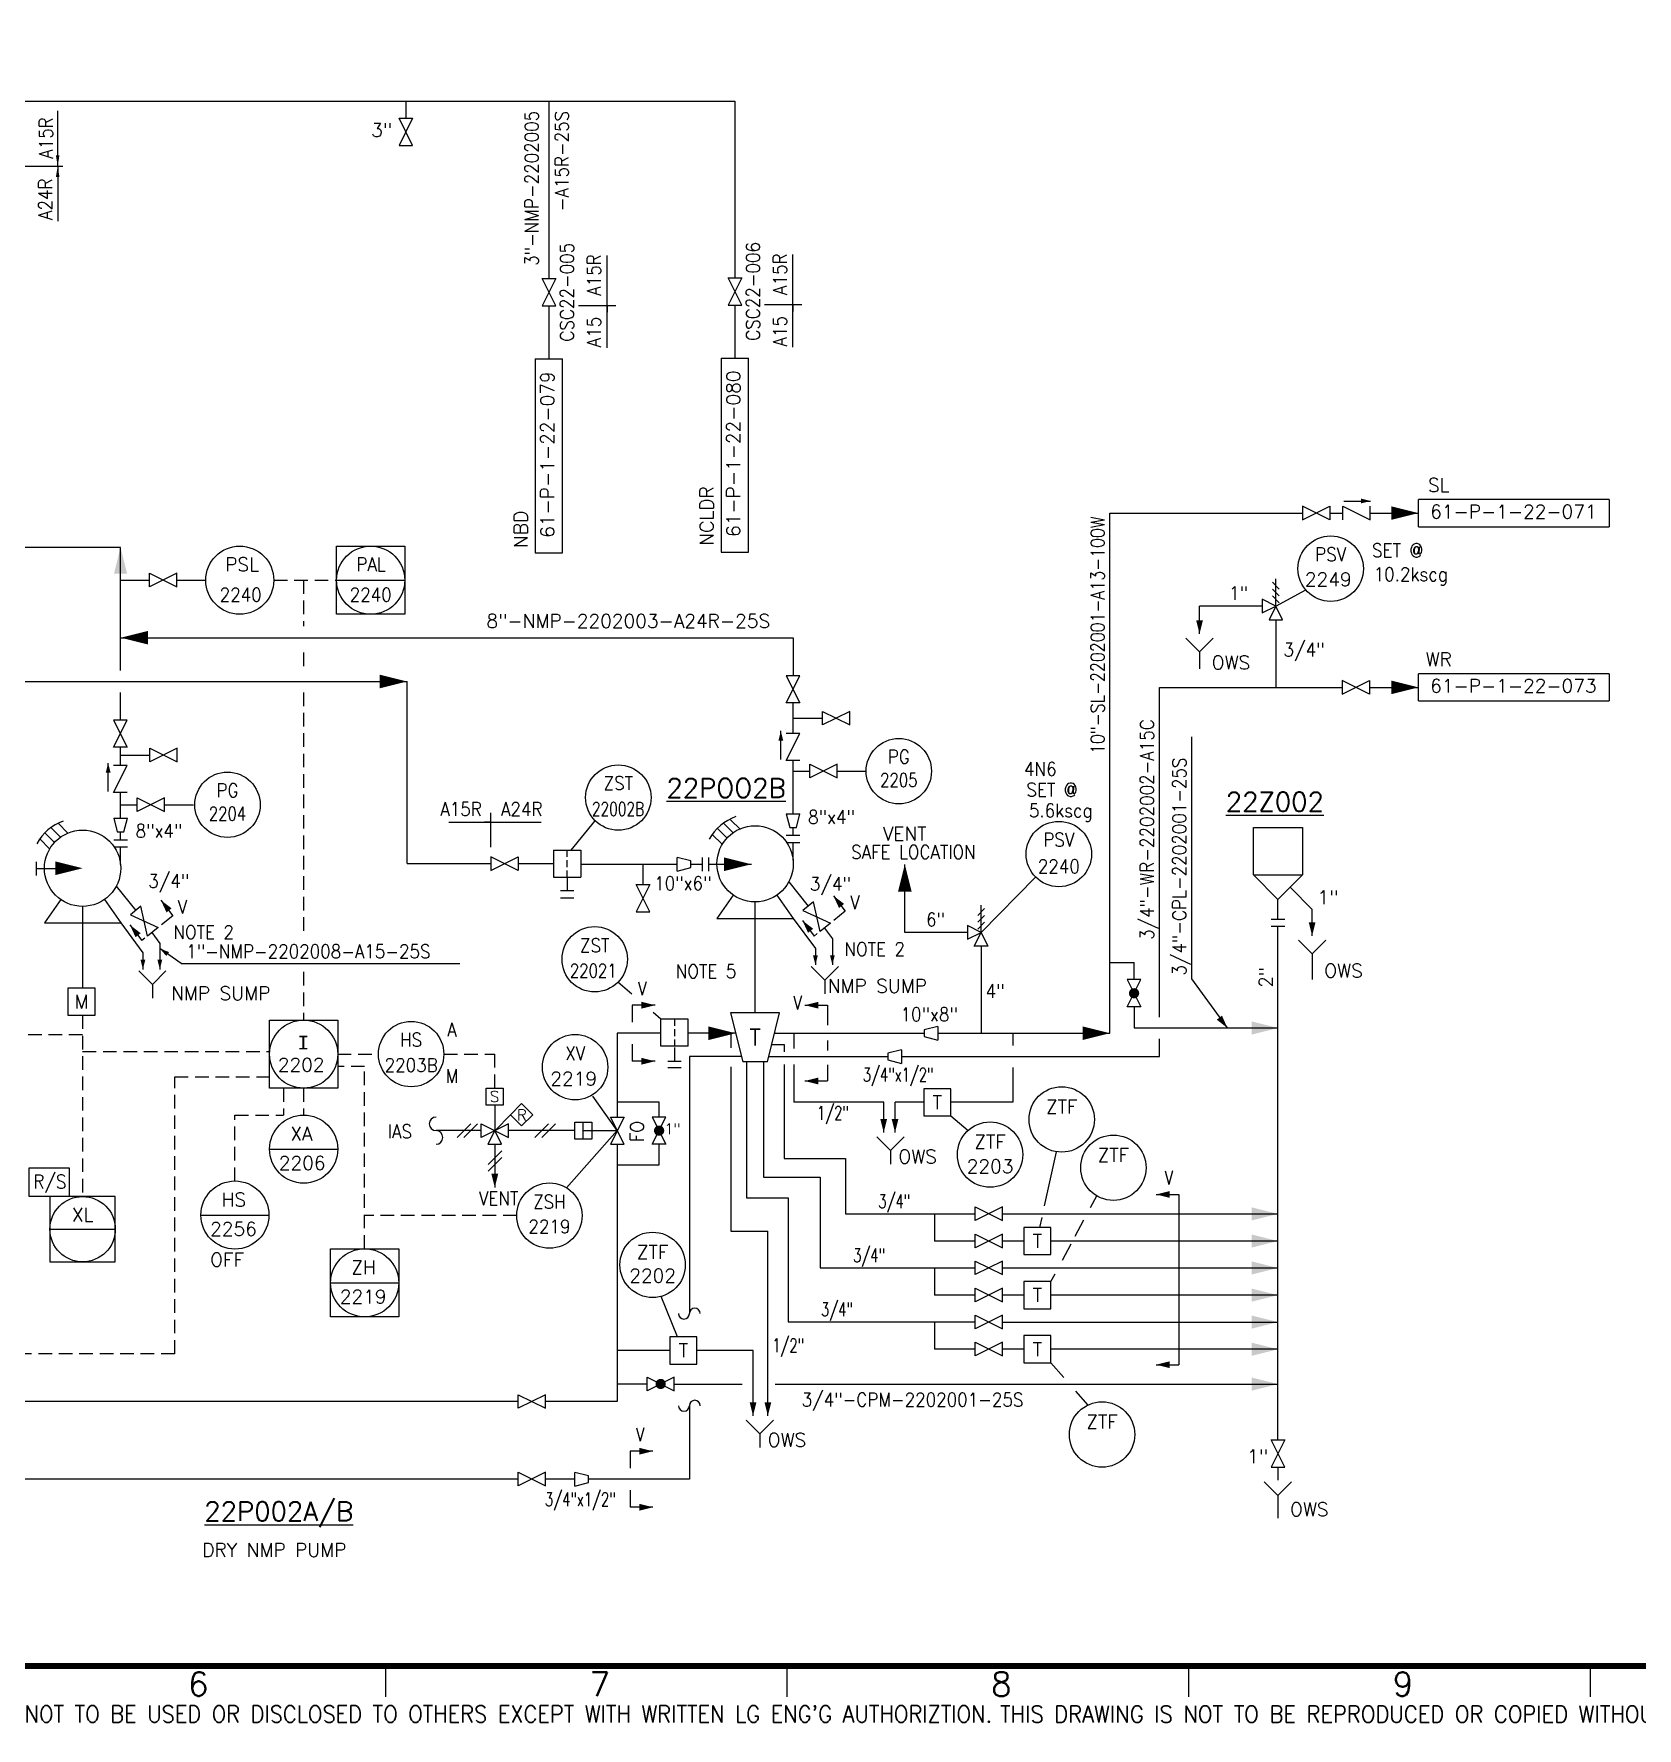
# Model space of a CAD drawing. Header units: millimetres. Extents: x 2699 to 3591, y 333 to 971.
# Drawn here: x 3077.7 to 3371.9, y 334.6 to 645.5 of the extents above; entities that cross this region are included whole.
import ezdxf
from ezdxf.enums import TextEntityAlignment as Align

# ---------------------------------------------------------------- set-up
doc = ezdxf.new("R2010")
doc.units = ezdxf.units.MM
for name, pattern in [('HIDDEN', [0.375, 0.25, -0.125]), ('NELECTRICAL', [0.25, 0.125, -0.125]), ('SOLID', [0])]:
    doc.linetypes.add(name, pattern=pattern)
for name, color, linetype in [('1', 1, 'Continuous'), ('2', 7, 'Continuous'), ('3', 3, 'Continuous'), ('30', 7, 'NELECTRICAL'), ('4', 2, 'Continuous'), ('DIM', 7, 'Continuous'), ('INST', 4, 'Continuous'), ('SYM', 7, 'Continuous'), ('TEXT', 7, 'Continuous')]:
    doc.layers.add(name, color=color, linetype=linetype)
doc.styles.add('MONO', font='MONOTXT')
doc.styles.add('ROMANS', font='romans.shx')
doc.styles.add('ROMSIM', font='simplex.shx', dxfattribs={"height": 0.1})
doc.styles.add('S3', font='SIMPLEX')
doc.styles.add('SIMPLEX', font='simplex.shx', dxfattribs={"height": 0.1})
doc.styles.get("Standard").update_dxf_attribs({"font": 'romans.shx'})
doc.dimstyles.get("Standard").update_dxf_attribs({"dimtxt": 0.18, "dimasz": 0.18, "dimexe": 0.18, "dimexo": 0.0625, "dimgap": 0.09, "dimtad": 0, "dimtih": 1, "dimtoh": 1, "dimdec": 4, "dimzin": 0, "dimdsep": 46, "dimtxsty": 'Standard', "dimcen": 0.09, "dimadec": 0, "dimazin": 0, "dimtfac": 1, "dimtdec": 4, "dimtofl": 0, "dimtmove": 0, "dimatfit": 3, "dimfxl": 1, "dimtolj": 1, "dimtzin": 0, "dimarcsym": 0})

# ---------------------------------------------------------------- blocks, each defined once
blk = doc.blocks.new('PA07')
at = {"layer": 'SYM'}
for centre, start, end in [((0, 0.05), 90, 270), ((0, -0.05), 270, 90)]:
    blk.add_arc(centre, 0.05, start, end, dxfattribs=at)
blk = doc.blocks.new('RB2')
blk.add_blockref('PA07', (0, 0))
blk = doc.blocks.new('RB17')
for p, q in [((-0.1, 0), (0, -0.1)), ((0, -0.1), (0.1, 0)), ((0, -0.1), (0, -0.2))]:
    blk.add_line(p, q)
blk = doc.blocks.new('W1')
at = {"color": 7, "linetype": 'HIDDEN'}
blk.add_solid([(-1.2, -4.8), (0, 0), (1.2, -4.8)], dxfattribs=at)
blk = doc.blocks.new('RB13')
at = {"layer": 'INST'}
for p, q in [((-0.075, -0.049), (0.025, 0.051)), ((-0.025, -0.049), (0.075, 0.051))]:
    blk.add_line(p, q, dxfattribs=at)
blk = doc.blocks.new('FL2')
at = {"layer": '2', "width": 0.95}
for tag, p in [('SIZE-RATING', (0, 0.0625)), ('MAT-CA-SERV-RESP', (0, -0.1625))]:
    blk.add_attdef(tag, p, '', height=0.1, dxfattribs=at)
blk = doc.blocks.new('EM00')
at = {"layer": 'SYM'}
for p, q in [((0, 0), (0.1, 0)), ((0.1, 0.05), (0.1, -0.05)), ((0.15, -0.05), (0.15, 0.05))]:
    blk.add_line(p, q, dxfattribs=at)

msp = doc.modelspace()

# ---------------------------------------------------------------- linework, layer by layer
at = {"color": 7}
for p, q in [((3147.234, 625.092), (3144.734, 630.092)), ((3147.234, 630.092), (3144.734, 625.092)), ((3144.734, 630.092), (3147.234, 630.092)), ((3144.734, 625.092), (3147.234, 625.092)), ((3182.904, 587.916), (3182.904, 604.905)), ((3217.029, 588.067), (3217.029, 605.056)), ((3173.484, 595.643), (3170.984, 600.643)), ((3173.484, 600.643), (3170.984, 595.643)), ((3170.984, 600.643), (3173.484, 600.643)), ((3207.609, 595.793), (3205.109, 600.793)), ((3207.609, 600.793), (3205.109, 595.793)), ((3205.109, 600.793), (3207.609, 600.793)), ((3170.984, 595.643), (3173.484, 595.643)), ((3205.109, 595.793), (3207.609, 595.793)), ((3169.734, 585.913), (3169.734, 550.285)), ((3169.734, 585.913), (3174.734, 585.913)), ((3174.734, 550.285), (3174.734, 585.913)), ((3203.859, 586.064), (3203.859, 550.435)), ((3203.859, 586.064), (3208.859, 586.064)), ((3208.859, 550.435), (3208.859, 586.064)), ((3366.799, 560.104), (3331.799, 560.104)), ((3366.799, 560.104), (3366.799, 555.104)), ((3310.553, 558.854), (3310.553, 556.354)), ((3310.553, 556.354), (3315.553, 558.854)), ((3315.553, 556.354), (3310.553, 558.854)), ((3315.553, 558.854), (3315.553, 556.354)), ((3317.945, 558.854), (3322.945, 556.354)), ((3317.945, 556.354), (3317.945, 558.854)), ((3322.945, 556.354), (3322.945, 558.854)), ((3331.799, 555.104), (3366.799, 555.104)), ((3093.624, 528.699), (3093.624, 551.288)), ((3203.859, 550.435), (3208.859, 550.435)), ((3169.734, 550.285), (3174.734, 550.285)), ((3103.95, 546.554), (3098.95, 544.054)), ((3098.95, 546.554), (3103.95, 544.054)), ((3098.95, 544.054), (3098.95, 546.554)), ((3103.95, 544.054), (3103.95, 546.554)), ((3303.136, 541.785), (3303.136, 539.285)), ((3305.636, 540.535), (3303.136, 541.785)), ((3291.637, 535.431), (3291.637, 540.535)), ((3303.136, 539.285), (3305.636, 540.535)), ((3305.636, 540.535), (3304.386, 538.035)), ((3304.386, 538.035), (3306.886, 538.035)), ((3306.886, 538.035), (3305.636, 540.535)), ((3289.137, 534.629), (3291.637, 532.129)), ((3291.637, 532.129), (3294.137, 534.629)), ((3291.637, 532.129), (3291.637, 529.037)), ((3322.823, 524.373), (3317.823, 526.873)), ((3317.823, 524.373), (3322.823, 526.873)), ((3317.823, 526.873), (3317.823, 524.373)), ((3322.823, 526.873), (3322.823, 524.373)), ((3366.799, 528.123), (3331.799, 528.123)), ((3366.799, 528.123), (3366.799, 523.123)), ((3093.624, 519.631), (3093.624, 524.699)), ((3331.799, 523.123), (3366.799, 523.123)), ((3222.446, 518.717), (3222.446, 521.217)), ((3227.446, 521.217), (3222.446, 518.717)), ((3222.446, 521.217), (3227.446, 518.717)), ((3227.446, 518.717), (3227.446, 521.217)), ((3215.766, 512.183), (3218.266, 517.183)), ((3218.266, 517.183), (3215.766, 517.183)), ((3099.004, 511.959), (3099.004, 514.459)), ((3099.004, 514.459), (3104.004, 511.959)), ((3104.004, 514.459), (3099.004, 511.959)), ((3104.004, 511.959), (3104.004, 514.459)), ((3094.823, 511.299), (3092.323, 511.299)), ((3092.323, 506.299), (3094.823, 511.299)), ((3218.266, 512.183), (3215.766, 512.183)), ((3220.14, 509.004), (3220.14, 511.504)), ((3225.14, 511.504), (3220.14, 509.004)), ((3220.14, 511.504), (3225.14, 509.004)), ((3225.14, 509.004), (3225.14, 511.504)), ((3094.823, 506.299), (3092.323, 506.299)), ((3096.698, 505.345), (3101.698, 502.845)), ((3101.698, 505.345), (3096.698, 502.845)), ((3096.698, 502.845), (3096.698, 505.345)), ((3101.698, 502.845), (3101.698, 505.345)), ((3153.849, 500.883), (3170.838, 500.883)), ((3180.596, 501.097), (3176.229, 495.773)), ((3173.085, 495.773), (3173.085, 490.773)), ((3173.085, 495.773), (3178.085, 495.773)), ((3175.585, 494.523), (3175.585, 495.773)), ((3178.085, 495.773), (3178.085, 490.773)), ((3175.585, 492.648), (3175.585, 493.898)), ((3175.585, 490.773), (3175.585, 492.023)), ((3173.085, 490.773), (3178.085, 490.773)), ((3188.23, 489.443), (3190.73, 489.443)), ((3190.73, 489.443), (3188.23, 484.443)), ((3190.73, 484.443), (3188.23, 489.443)), ((3312.29, 484.888), (3308.265, 488.964)), ((3086.665, 485.424), (3086.665, 470.441)), ((3214.086, 487.5), (3217.076, 483.223)), ((3188.23, 484.443), (3190.73, 484.443)), ((3312.29, 480.032), (3312.29, 484.888)), ((3249.046, 481.894), (3249.046, 479.394)), ((3251.546, 480.644), (3249.046, 481.894)), ((3249.046, 479.394), (3251.546, 480.644)), ((3250.296, 478.144), (3251.546, 480.644)), ((3251.546, 480.644), (3252.796, 478.144)), ((3309.79, 479.229), (3312.29, 476.729)), ((3312.29, 476.729), (3314.79, 479.229)), ((3252.796, 478.144), (3250.296, 478.144)), ((3312.29, 476.729), (3312.29, 471.987)), ((3083.945, 470.441), (3083.945, 465.441)), ((3088.945, 470.441), (3083.945, 470.441)), ((3088.945, 465.441), (3088.945, 470.441)), ((3278.371, 471.986), (3280.871, 466.986)), ((3278.371, 466.986), (3280.871, 471.986)), ((3280.871, 471.986), (3278.371, 471.986)), ((3191.717, 467.295), (3187.535, 467.295)), ((3219.183, 467.295), (3223.365, 467.295)), ((3280.871, 466.986), (3278.371, 466.986)), ((3083.945, 465.441), (3088.945, 465.441)), ((3197.787, 464.76), (3192.787, 464.76)), ((3192.787, 459.76), (3192.787, 464.76)), ((3195.287, 464.76), (3195.287, 463.51)), ((3197.787, 459.76), (3197.787, 464.76)), ((3195.287, 462.885), (3195.287, 461.635)), ((3195.287, 461.01), (3195.287, 459.76)), ((3197.787, 459.76), (3192.787, 459.76)), ((3191.717, 457.01), (3187.535, 457.01)), ((3219.183, 453.388), (3223.365, 453.388)), ((3162.301, 448.96), (3162.301, 444.272)), ((3184.778, 444.272), (3180.298, 450.626)), ((3233.681, 449.476), (3217.181, 449.476)), ((3233.681, 443.936), (3233.681, 449.476)), ((3235.752, 443.936), (3235.752, 449.476)), ((3241.013, 449.476), (3235.752, 449.476)), ((3257.381, 449.476), (3246.013, 449.476)), ((3159.801, 443.022), (3159.801, 445.522)), ((3159.801, 445.522), (3164.801, 443.022)), ((3164.801, 445.522), (3159.801, 443.022)), ((3162.454, 444.349), (3165.185, 447.205)), ((3164.801, 443.022), (3164.801, 445.522)), ((3186.028, 446.772), (3183.528, 441.772)), ((3186.028, 441.772), (3183.528, 446.772)), ((3183.528, 446.772), (3186.028, 446.772)), ((3191.211, 441.772), (3193.711, 446.772)), ((3191.211, 446.772), (3193.711, 441.772)), ((3193.711, 446.772), (3191.211, 446.772)), ((3159.801, 444.272), (3151.525, 444.272)), ((3162.301, 444.272), (3161.051, 441.772)), ((3161.051, 441.772), (3163.551, 441.772)), ((3163.551, 441.772), (3162.301, 444.272)), ((3162.301, 441.772), (3162.301, 433.853)), ((3176.965, 444.272), (3164.801, 444.272)), ((3178.528, 444.272), (3184.778, 444.272)), ((3183.528, 441.772), (3186.028, 441.772)), ((3193.711, 441.772), (3191.211, 441.772)), ((3232.429, 443.133), (3234.929, 440.633)), ((3234.929, 440.633), (3237.429, 443.133)), ((3120.976, 440.881), (3133.476, 440.881)), ((3234.929, 440.633), (3234.929, 438.133)), ((3283.667, 432.565), (3287.85, 432.565)), ((3250.479, 427.777), (3250.479, 430.277)), ((3250.479, 430.277), (3255.479, 427.777)), ((3255.479, 430.277), (3250.479, 427.777)), ((3255.479, 427.777), (3255.479, 430.277)), ((3080.665, 426.187), (3092.665, 426.187)), ((3108.364, 428.786), (3120.864, 428.786)), ((3212.423, 391.939), (3212.423, 425.817)), ((3250.479, 424.018), (3243.009, 424.018)), ((3250.479, 422.792), (3250.479, 425.292)), ((3255.479, 425.292), (3250.479, 422.792)), ((3250.479, 425.292), (3255.479, 422.792)), ((3255.479, 422.792), (3255.479, 425.292)), ((3259.373, 424.018), (3255.479, 424.018)), ((3306.015, 424.018), (3264.373, 424.018)), ((3250.479, 420.348), (3255.479, 417.848)), ((3255.479, 420.348), (3250.479, 417.848)), ((3250.479, 417.848), (3250.479, 420.348)), ((3255.479, 417.848), (3255.479, 420.348)), ((3132.172, 416.354), (3144.672, 416.354)), ((3250.479, 414.089), (3243.009, 414.089)), ((3250.479, 412.863), (3250.479, 415.363)), ((3255.479, 415.363), (3250.479, 412.863)), ((3250.479, 415.363), (3255.479, 412.863)), ((3255.479, 412.863), (3255.479, 415.363)), ((3259.373, 414.089), (3255.479, 414.089)), ((3306.015, 414.089), (3264.373, 414.089)), ((3250.479, 407.918), (3250.479, 410.418)), ((3255.479, 410.418), (3250.479, 407.918)), ((3250.479, 410.418), (3255.479, 407.918)), ((3255.479, 407.918), (3255.479, 410.418)), ((3250.479, 402.933), (3250.479, 405.433)), ((3250.479, 405.433), (3255.479, 402.933)), ((3255.479, 405.433), (3250.479, 402.933)), ((3255.479, 402.933), (3255.479, 405.433)), ((3194.412, 403.935), (3184.778, 403.935)), ((3209.703, 403.935), (3199.412, 403.935)), ((3209.703, 391.939), (3209.703, 403.935)), ((3250.479, 404.16), (3243.009, 404.16)), ((3259.373, 404.16), (3255.479, 404.16)), ((3306.015, 404.16), (3264.373, 404.16)), ((3283.667, 401.318), (3287.85, 401.318)), ((3190.25, 396.541), (3190.25, 399.041)), ((3195.25, 399.041), (3190.25, 396.541)), ((3190.25, 399.041), (3195.25, 396.541)), ((3195.25, 396.541), (3195.25, 399.041)), ((3171.612, 395.82), (3166.612, 393.32)), ((3166.612, 395.82), (3171.612, 393.32)), ((3166.612, 393.32), (3166.612, 395.82)), ((3171.612, 393.32), (3171.612, 395.82)), ((3208.451, 391.137), (3210.951, 388.637)), ((3210.951, 388.637), (3213.451, 391.137)), ((3210.951, 388.637), (3210.951, 386.137)), ((3307.265, 382.512), (3304.765, 387.512)), ((3307.265, 387.512), (3304.765, 382.512)), ((3304.765, 387.512), (3307.265, 387.512)), ((3191.329, 385.448), (3187.146, 385.448)), ((3304.765, 382.512), (3307.265, 382.512)), ((3166.612, 379.079), (3166.612, 381.579)), ((3166.612, 381.579), (3171.612, 379.079)), ((3171.612, 381.579), (3166.612, 379.079)), ((3171.612, 379.079), (3171.612, 381.579)), ((3303.515, 379.798), (3306.015, 377.298)), ((3306.015, 377.298), (3308.515, 379.798)), ((3306.015, 377.298), (3306.015, 373.147)), ((3191.329, 375.163), (3187.146, 375.163))]:
    msp.add_line(p, q, dxfattribs=at)
for p, q in [((3275.178, 462.152), (3275.178, 557.604)), ((3305.011, 544.91), (3306.261, 543.66)), ((3305.636, 540.535), (3305.636, 545.535)), ((3305.011, 543.66), (3306.261, 542.41)), ((3305.011, 542.41), (3306.261, 541.16)), ((3284.272, 465.112), (3284.272, 525.623)), ((3290.211, 472.133), (3290.211, 516.567)), ((3092.384, 501.622), (3093.009, 499.122)), ((3092.384, 501.622), (3094.884, 501.622)), ((3094.259, 499.122), (3094.884, 501.622)), ((3215.795, 502.435), (3216.42, 499.935)), ((3215.795, 502.435), (3218.295, 502.435)), ((3217.67, 499.935), (3218.295, 502.435)), ((3093.009, 499.122), (3094.259, 499.122)), ((3216.42, 499.935), (3217.67, 499.935)), ((3198.276, 493.791), (3195.776, 494.416)), ((3195.776, 491.916), (3195.776, 494.416)), ((3195.776, 491.916), (3198.276, 492.541)), ((3198.276, 492.541), (3198.276, 493.791)), ((3251.546, 480.644), (3261.55, 490.803)), ((3301.515, 491.215), (3310.515, 491.215)), ((3251.546, 480.644), (3251.546, 485.644)), ((3103.193, 483.716), (3101.12, 482.054)), ((3226.604, 484.529), (3224.531, 482.867)), ((3252.171, 485.019), (3250.921, 483.769)), ((3252.171, 483.769), (3250.921, 482.519)), ((3252.171, 482.519), (3250.921, 481.269)), ((3098.073, 479.611), (3097.512, 479.162)), ((3221.484, 480.425), (3220.923, 479.975)), ((3104.756, 474.969), (3155.909, 474.969)), ((3187.449, 469.336), (3184.908, 471.514)), ((3296.744, 463.112), (3290.211, 472.133)), ((3187.535, 467.295), (3187.535, 464.152)), ((3223.365, 467.295), (3223.365, 463.66)), ((3192.787, 464.76), (3191.385, 465.961)), ((3243.625, 463.402), (3241.125, 462.777)), ((3243.625, 463.402), (3243.625, 460.902)), ((3205.626, 462.152), (3205.626, 459.458)), ((3217.181, 462.152), (3217.181, 459.359)), ((3223.365, 460.818), (3223.365, 458.985)), ((3241.125, 462.777), (3241.125, 461.527)), ((3241.125, 461.527), (3243.625, 460.902)), ((3284.272, 457.875), (3284.272, 461.112)), ((3187.535, 460.152), (3187.535, 457.01)), ((3198.009, 457.875), (3198.009, 410.707)), ((3207.583, 457.875), (3198.009, 457.875)), ((3215.384, 460.086), (3215.384, 458.735)), ((3236.937, 459.125), (3234.437, 458.5)), ((3234.437, 458.5), (3234.437, 457.25)), ((3234.437, 457.25), (3236.937, 456.625)), ((3236.937, 459.125), (3236.937, 456.625)), ((3205.626, 456.015), (3205.626, 425.817)), ((3208.507, 456.902), (3208.507, 431.954)), ((3211.645, 456.902), (3211.645, 435.746)), ((3215.384, 456.414), (3215.384, 439.149)), ((3217.181, 456.414), (3217.181, 449.476)), ((3223.365, 456.324), (3223.365, 453.388)), ((3246.013, 451.976), (3241.013, 451.976)), ((3241.013, 451.976), (3241.013, 446.976)), ((3246.013, 446.976), (3246.013, 451.976)), ((3241.013, 446.976), (3246.013, 446.976)), ((3246.013, 446.976), (3249.155, 444.312)), ((3184.778, 444.272), (3175.475, 433.788)), ((3215.384, 439.149), (3226.639, 439.149)), ((3226.639, 439.149), (3226.639, 429.027)), ((3263.201, 430.454), (3265.356, 440.411)), ((3211.645, 435.746), (3222.012, 435.746)), ((3222.012, 435.746), (3222.012, 419.098)), ((3271.63, 430.162), (3272.776, 432.305)), ((3287.85, 432.565), (3287.85, 401.318)), ((3208.507, 431.954), (3216.122, 431.954)), ((3216.122, 431.954), (3216.122, 409.168)), ((3243.009, 429.027), (3243.009, 424.018)), ((3264.373, 426.518), (3259.373, 426.518)), ((3259.373, 426.518), (3259.373, 421.518)), ((3262.35, 426.518), (3262.736, 428.306)), ((3264.373, 421.518), (3264.373, 426.518)), ((3268.824, 424.914), (3270.419, 427.897)), ((3205.626, 425.817), (3212.423, 425.817)), ((3266.468, 420.507), (3268.063, 423.49)), ((3259.373, 421.518), (3264.373, 421.518)), ((3243.009, 419.098), (3243.009, 414.089)), ((3264.373, 416.589), (3265.114, 417.974)), ((3195.844, 406.435), (3192.827, 413.849)), ((3264.373, 416.589), (3259.373, 416.589)), ((3259.373, 416.589), (3259.373, 411.589)), ((3264.373, 411.589), (3264.373, 416.589)), ((3259.373, 411.589), (3264.373, 411.589)), ((3243.009, 409.168), (3243.009, 404.16)), ((3199.412, 406.435), (3194.412, 406.435)), ((3194.412, 406.435), (3194.412, 401.435)), ((3199.412, 401.435), (3199.412, 406.435)), ((3264.373, 406.66), (3259.373, 406.66)), ((3259.373, 406.66), (3259.373, 401.66)), ((3264.373, 401.66), (3264.373, 406.66)), ((3194.412, 401.435), (3199.412, 401.435)), ((3259.373, 401.66), (3264.373, 401.66)), ((3264.373, 401.66), (3266.705, 398.988)), ((3268.891, 396.484), (3271.134, 393.915)), ((3198.009, 393.799), (3198.009, 380.305)), ((3187.146, 385.448), (3187.146, 382.305)), ((3176.978, 379.055), (3176.978, 381.555)), ((3179.478, 380.93), (3176.978, 381.555)), ((3176.978, 379.055), (3179.478, 379.68)), ((3179.478, 379.68), (3179.478, 380.93)), ((3187.146, 378.305), (3187.146, 375.163))]:
    msp.add_line(p, q)
at = {"color": 7, "linetype": 'Continuous'}
for p, q in [((3215.764, 522.761), (3218.264, 527.761)), ((3215.764, 527.761), (3218.264, 522.761)), ((3218.264, 527.761), (3215.764, 527.761)), ((3218.264, 522.761), (3215.764, 522.761)), ((3092.322, 514.631), (3094.822, 519.631)), ((3092.322, 519.631), (3094.822, 514.631)), ((3094.822, 519.631), (3092.322, 519.631)), ((3094.822, 514.631), (3092.322, 514.631)), ((3161.601, 492.023), (3166.601, 494.523)), ((3166.601, 492.023), (3161.601, 494.523)), ((3161.601, 494.523), (3161.601, 492.023)), ((3166.601, 494.523), (3166.601, 492.023)), ((3097.378, 485.44), (3095.435, 483.867)), ((3098.581, 479.981), (3097.378, 485.44)), ((3220.788, 486.253), (3218.846, 484.68)), ((3221.992, 480.794), (3220.788, 486.253)), ((3095.435, 483.867), (3100.524, 481.554)), ((3218.846, 484.68), (3223.935, 482.367)), ((3223.935, 482.367), (3221.992, 480.794)), ((3100.524, 481.554), (3098.581, 479.981))]:
    msp.add_line(p, q, dxfattribs=at)
at = {"color": 0, "extrusion": (0, 0, -1)}
for p, q in [((3083.971, 498.885), (3082.173, 500.684)), ((3080.608, 496.012), (3078.804, 497.816)), ((3081.467, 497.215), (3079.748, 498.933)), ((3082.566, 498.169), (3080.853, 499.882))]:
    msp.add_line(p, q, dxfattribs=at)
at = {"color": 7, "extrusion": (0, 0, -1)}
for p, q in [((3205.977, 498.982), (3204.263, 500.695)), ((3207.382, 499.526), (3205.584, 501.325)), ((3204.018, 496.826), (3202.215, 498.629)), ((3204.878, 498.028), (3203.159, 499.747))]:
    msp.add_line(p, q, dxfattribs=at)
at = {"color": 2}
for p, q in [((3082.655, 486.687), (3079.665, 482.41)), ((3090.676, 486.687), (3093.665, 482.41)), ((3206.066, 487.5), (3203.076, 483.223)), ((3214.086, 487.5), (3217.076, 483.223)), ((3079.665, 482.41), (3093.665, 482.41)), ((3203.076, 483.223), (3217.076, 483.223))]:
    msp.add_line(p, q, dxfattribs=at)
at = {"color": 7, "linetype": 'HIDDEN', "ltscale": 10}
for p, q in [((3086.665, 465.441), (3086.665, 432.272)), ((3133.476, 458.32), (3140.953, 458.32)), ((3152.953, 458.32), (3162.301, 458.32)), ((3162.301, 452.085), (3162.301, 458.32))]:
    msp.add_line(p, q, dxfattribs=at)
at = {"linetype": 'HIDDEN', "ltscale": 10}
for p, q in [((3138.422, 456.04), (3133.476, 456.04)), ((3138.422, 422.604), (3138.422, 456.04)), ((3166.328, 428.679), (3138.422, 428.679))]:
    msp.add_line(p, q, dxfattribs=at)
at = {"color": 6, "const_width": 1.1}
msp.add_lwpolyline([(2700.022, 959.805), (3585.522, 959.805), (3585.522, 346.005), (2700.022, 346.005), (2700.022, 959.805)], dxfattribs=at)
at = {"color": 7}
for points in [[(3217.029, 595.819), (3217.029, 597.032)], [(3182.904, 595.668), (3182.904, 596.881)], [(3182.904, 595.668), (3182.904, 594.455)], [(3217.029, 595.819), (3217.029, 594.606)], [(3161.601, 500.883), (3160.388, 500.883)], [(3161.601, 500.883), (3162.814, 500.883)]]:
    msp.add_lwpolyline(points, dxfattribs=at)
at = {"color": 7, "const_width": 0.938}
for points in [[(3279.621, 469.017, 1), (3279.621, 469.954, 1)], [(3192.461, 443.804, 1), (3192.461, 444.741, 1)], [(3192.281, 397.791, 1), (3193.219, 397.791, 1)]]:
    msp.add_lwpolyline(points, format="xyb", close=True, dxfattribs=at)
at = {"color": 7}
msp.add_lwpolyline([(3080.665, 432.187), (3080.665, 420.187), (3092.665, 420.187), (3092.665, 432.187)], close=True, dxfattribs=at)
for centre in [(3315.695, 547.405), (3236.445, 510.24), (3113.253, 504.081), (3184.972, 505.4), (3265.809, 495.029), (3266.341, 446.33), (3253.194, 439.875), (3275.824, 437.472), (3086.665, 426.187), (3191.268, 419.643), (3273.745, 388.513)]:
    msp.add_circle(centre, 6, dxfattribs=at)
at = {"color": 7, "linetype": 'Continuous'}
for centre in [(3180.639, 475.73), (3146.953, 458.32), (3177.045, 455.924), (3172.328, 428.679)]:
    msp.add_circle(centre, 6, dxfattribs=at)
msp.add_arc((3086.26, 492.471), 9.174, 110.01038, 150.89081)
at = {"color": 7}
msp.add_arc((3209.671, 493.284), 9.174, 110.01038, 150.89081, dxfattribs=at)
at = {"layer": '1', "color": 7}
for p, q in [((3068.192, 621.273), (3083.055, 621.273)), ((3318.133, 559.824), (3323.033, 559.824)), ((3275.178, 557.604), (3310.553, 557.604)), ((3315.553, 557.604), (3317.945, 557.604)), ((3322.945, 557.604), (3331.799, 557.604)), ((3093.624, 551.288), (2752.995, 551.288)), ((3305.636, 540.535), (3311.123, 543.518)), ((3303.136, 540.535), (3291.637, 540.535)), ((3305.636, 538.035), (3305.636, 525.623)), ((3146.203, 493.273), (3146.203, 526.699)), ((3284.272, 525.623), (3317.823, 525.623)), ((3322.823, 525.623), (3331.799, 525.623)), ((3214.796, 512.371), (3214.796, 517.621)), ((3091.354, 506.486), (3091.354, 511.736)), ((3237.547, 480.644), (3237.547, 493.138)), ((3210.076, 465.902), (3210.076, 486.267)), ((3306.015, 483.046), (3306.015, 486.712)), ((3224.252, 479.451), (3224.252, 474.688)), ((3249.046, 480.644), (3237.547, 480.644)), ((3306.015, 387.512), (3306.015, 481.796)), ((3221.146, 477.725), (3221.146, 474.688)), ((3251.546, 478.144), (3251.546, 462.152)), ((3275.178, 475.161), (3279.621, 475.161)), ((3279.621, 471.986), (3279.621, 475.161)), ((3279.621, 466.986), (3279.621, 463.112)), ((3184.778, 462.152), (3184.778, 446.772)), ((3192.787, 462.152), (3184.778, 462.152)), ((3206.514, 462.152), (3197.787, 462.152)), ((3213.639, 462.152), (3241.125, 462.152)), ((3243.625, 462.152), (3275.178, 462.152)), ((3257.381, 462.152), (3257.381, 459.875)), ((3279.621, 463.112), (3306.015, 463.112)), ((3212.569, 457.875), (3234.437, 457.875)), ((3213.122, 460.086), (3215.384, 460.086)), ((3236.937, 457.875), (3284.272, 457.875)), ((3257.381, 455.875), (3257.381, 449.476)), ((3192.485, 449.487), (3184.778, 449.487)), ((3192.485, 446.772), (3192.485, 449.487)), ((3184.778, 441.772), (3184.778, 394.547)), ((3192.461, 437.972), (3192.461, 441.772)), ((3184.778, 437.972), (3192.461, 437.972)), ((3226.639, 429.027), (3250.479, 429.027)), ((3255.479, 429.003), (3306.015, 429.003)), ((3222.012, 419.098), (3250.479, 419.098)), ((3255.479, 419.074), (3306.015, 419.074)), ((3216.122, 409.168), (3250.479, 409.168)), ((3255.479, 409.144), (3306.015, 409.144)), ((3184.778, 397.791), (3190.25, 397.791)), ((3195.25, 397.767), (3207.703, 397.767)), ((3213.766, 397.767), (3306.015, 397.767)), ((3166.612, 394.547), (2750.705, 394.547)), ((3184.778, 394.547), (3171.612, 394.547)), ((3306.015, 382.512), (3306.015, 380.12)), ((3166.612, 380.305), (2750.705, 380.305)), ((3176.978, 380.305), (3171.612, 380.305)), ((3198.009, 380.305), (3179.478, 380.305))]:
    msp.add_line(p, q, dxfattribs=at)
at = {"layer": '1'}
for p, q in [((3331.799, 555.104), (3331.799, 560.104)), ((3331.799, 523.123), (3331.799, 528.123)), ((3097.736, 476.911), (3097.736, 473.875)), ((3100.841, 478.638), (3100.841, 473.875)), ((3104.756, 474.969), (3100.841, 477.681))]:
    msp.add_line(p, q, dxfattribs=at)
at = {"layer": '1', "extrusion": (0, 0, -1)}
for p, q in [((3214.576, 465.902), (3205.576, 465.902)), ((3205.576, 465.902), (3207.826, 456.902)), ((3212.326, 456.902), (3214.576, 465.902)), ((3212.326, 456.902), (3207.826, 456.902))]:
    msp.add_line(p, q, dxfattribs=at)
at = {"layer": '1', "color": 7}
msp.add_lwpolyline([(3076.866, 432.187), (3076.866, 437.436), (3084.217, 437.436), (3084.217, 432.187)], close=True, dxfattribs=at)
at = {"layer": '2', "color": 7, "linetype": 'HIDDEN', "ltscale": 10}
for p, q in [((3121.755, 545.29), (3133.28, 545.29)), ((3127.226, 545.29), (3127.226, 536.865)), ((3127.226, 532.042), (3127.226, 528.699)), ((3127.226, 524.699), (3127.226, 480.512)), ((3127.226, 473.392), (3127.226, 464.57)), ((3127.226, 452.07), (3127.226, 447.131))]:
    msp.add_line(p, q, dxfattribs=at)
at = {"layer": '2', "color": 7}
for points in [[(3323.033, 559.824, 0, 0.875, 0), (3321.283, 559.824, 0.875, 0.875, 0)], [(3331.799, 557.604, 0, 2.5, 0), (3326.799, 557.604, 2.5, 2.5, 0)], [(3291.637, 535.431, 0, 1.25, 0), (3291.637, 537.931, 1.25, 1.25, 0)], [(3093.683, 534.741, 0, 2.5, 0), (3098.683, 534.741, 2.5, 2.5, 0)], [(3146.203, 526.699, 0, 2.5, 0), (3141.203, 526.699, 2.5, 2.5, 0)], [(3331.799, 525.623, 0, 2.5, 0), (3326.799, 525.623, 2.5, 2.5, 0)], [(3214.796, 517.621, 0, 0.875, 0), (3214.796, 515.871, 0.875, 0.875, 0)], [(3091.354, 511.736, 0, 0.875, 0), (3091.354, 509.986, 0.875, 0.875, 0)], [(3209.372, 493.166, 0, 2.5, 0), (3204.372, 493.166, 2.5, 2.5, 0)], [(3237.547, 493.138, 0, 2.5, 0), (3237.547, 488.138, 2.5, 2.5, 0)], [(3086.665, 492.424, 0, 2.5, 0), (3081.665, 492.424, 2.5, 2.5, 0)], [(3312.29, 480.032, 0, 1.25, 0), (3312.29, 482.532, 1.25, 1.25, 0)], [(3097.736, 473.875, 0, 0.875, 0), (3097.736, 475.625, 0.875, 0.875, 0)], [(3100.841, 477.681, 0, 0.875, 0), (3102.279, 476.685, 0.875, 0.875, 0)], [(3100.841, 473.875, 0, 0.875, 0), (3100.841, 475.625, 0.875, 0.875, 0)], [(3221.146, 474.688, 0, 0.875, 0), (3221.146, 476.438, 0.875, 0.875, 0)], [(3224.252, 474.688, 0, 0.875, 0), (3224.252, 476.438, 0.875, 0.875, 0)], [(3191.717, 467.295, 0, 1.25, 0), (3189.217, 467.295, 1.25, 1.25, 0)], [(3219.183, 467.295, 0, 1.25, 0), (3221.683, 467.295, 1.25, 1.25, 0)], [(3206.514, 462.152, 0, 2.5, 0), (3201.514, 462.152, 2.5, 2.5, 0)], [(3275.178, 462.152, 0, 2.5, 0), (3270.178, 462.152, 2.5, 2.5, 0)], [(3191.717, 457.01, 0, 1.25, 0), (3189.217, 457.01, 1.25, 1.25, 0)], [(3219.183, 453.388, 0, 1.25, 0), (3221.683, 453.388, 1.25, 1.25, 0)], [(3233.681, 443.936, 0, 1.25, 0), (3233.681, 446.436, 1.25, 1.25, 0)], [(3235.752, 443.936, 0, 1.25, 0), (3235.752, 446.436, 1.25, 1.25, 0)], [(3162.301, 433.853, 0, 1.25, 0), (3162.301, 436.353, 1.25, 1.25, 0)], [(3283.667, 432.565, 0, 1.25, 0), (3286.167, 432.565, 1.25, 1.25, 0)], [(3283.667, 401.318, 0, 1.25, 0), (3286.167, 401.318, 1.25, 1.25, 0)], [(3209.703, 391.939, 0, 1.25, 0), (3209.703, 394.439, 1.25, 1.25, 0)], [(3212.423, 391.939, 0, 1.25, 0), (3212.423, 394.439, 1.25, 1.25, 0)], [(3191.329, 385.448, 0, 1.25, 0), (3188.829, 385.448, 1.25, 1.25, 0)], [(3191.329, 375.163, 0, 1.25, 0), (3188.829, 375.163, 1.25, 1.25, 0)]]:
    msp.add_lwpolyline(points, format="xyseb", dxfattribs=at)
at = {"layer": '2', "color": 2}
for centre in [(3086.665, 492.424), (3210.076, 493.238)]:
    msp.add_circle(centre, 7, dxfattribs=at)
at = {"layer": '3', "color": 7, "linetype": 'SOLID'}
for p, q in [((2959.593, 633.202), (3206.359, 633.202)), ((3145.984, 633.196), (3145.984, 630.092)), ((3172.234, 633.051), (3172.234, 600.643)), ((3206.359, 633.202), (3206.359, 600.793)), ((3172.234, 595.643), (3172.234, 585.913)), ((3206.359, 595.793), (3206.359, 586.064)), ((3093.624, 545.304), (3098.95, 545.304)), ((3103.95, 545.29), (3109.255, 545.29)), ((3093.683, 534.741), (3217.076, 534.741)), ((3217.076, 534.741), (3217.076, 527.761)), ((2959.571, 526.699), (3146.203, 526.699)), ((3217.075, 517.183), (3217.075, 522.761)), ((3217.075, 519.967), (3222.446, 519.967)), ((3093.632, 511.299), (3093.632, 514.631)), ((3093.632, 513.209), (3099.004, 513.209)), ((3217.045, 502.435), (3217.045, 512.217)), ((3217.076, 510.254), (3220.14, 510.254)), ((3225.14, 510.24), (3230.445, 510.24)), ((3093.634, 501.622), (3093.634, 506.299)), ((3093.634, 504.095), (3096.698, 504.095)), ((3101.698, 504.081), (3107.003, 504.081)), ((3093.634, 497.605), (3093.634, 499.122)), ((3217.045, 498.418), (3217.045, 499.935)), ((3093.634, 493.086), (3093.634, 496.355)), ((3217.045, 493.899), (3217.045, 497.168)), ((3078.184, 492.353), (3085.973, 492.353)), ((3146.203, 493.273), (3161.601, 493.273)), ((3166.601, 493.273), (3173.085, 493.273)), ((3178.085, 493.166), (3195.776, 493.166)), ((3189.48, 493.166), (3189.48, 489.443)), ((3198.276, 493.166), (3200.345, 493.166)), ((3201.595, 493.166), (3209.384, 493.166)), ((3092.832, 489.112), (3096.406, 484.653)), ((3216.243, 489.925), (3219.817, 485.466)), ((3101.028, 486.568), (3103.193, 483.716)), ((3224.439, 487.382), (3226.604, 484.529)), ((3093.665, 482.41), (3097.736, 476.911)), ((3095.348, 482.015), (3097.512, 479.162)), ((3217.076, 483.223), (3221.146, 477.725)), ((3218.758, 482.828), (3220.923, 479.975)), ((3099.372, 480.621), (3100.841, 478.638)), ((3222.783, 481.435), (3224.252, 479.451))]:
    msp.add_line(p, q, dxfattribs=at)
at = {"layer": '30', "color": 7, "linetype": 'HIDDEN', "ltscale": 10}
for p, q in [((3086.665, 461.862), (2877.608, 461.862)), ((3086.665, 458.796), (3120.976, 458.796)), ((3103.559, 454.168), (3120.976, 454.168)), ((3103.559, 403.334), (3103.559, 454.168)), ((3123.541, 452.07), (3123.541, 447.131)), ((3114.614, 447.131), (3123.541, 447.131)), ((3114.614, 435.036), (3114.614, 447.131)), ((3103.559, 403.334), (3045.069, 403.334))]:
    msp.add_line(p, q, dxfattribs=at)
at = {"layer": '4', "color": 7}
for p, q in [((3184.504, 595.668), (3177.694, 595.668)), ((3218.629, 595.819), (3211.819, 595.819)), ((3161.601, 496.294), (3161.601, 502.596))]:
    msp.add_line(p, q, dxfattribs=at)
at = {"layer": 'DIM', "color": 7}
for p, q in [((3142.222, 346.005), (3142.222, 340.395)), ((3215.922, 346.005), (3215.922, 340.395)), ((3289.622, 346.005), (3289.622, 340.395)), ((3363.322, 346.005), (3363.322, 340.395))]:
    msp.add_line(p, q, dxfattribs=at)
at = {"layer": 'INST', "color": 7}
for p, q in [((3133.28, 539.04), (3133.28, 551.54)), ((3133.28, 551.54), (3145.78, 551.54)), ((3145.78, 551.54), (3145.78, 539.04)), ((3133.28, 545.29), (3145.78, 545.29)), ((3145.78, 539.04), (3133.28, 539.04)), ((3120.976, 464.57), (3133.476, 464.57)), ((3120.976, 452.07), (3120.976, 464.57)), ((3133.476, 464.57), (3133.476, 452.07)), ((3133.476, 452.07), (3120.976, 452.07)), ((3161.116, 438.075), (3163.616, 440.575)), ((3161.116, 436.835), (3163.616, 439.335)), ((3132.172, 410.104), (3132.172, 422.604)), ((3132.172, 422.604), (3144.672, 422.604)), ((3144.672, 422.604), (3144.672, 410.104)), ((3144.672, 410.104), (3132.172, 410.104))]:
    msp.add_line(p, q, dxfattribs=at)
for centre in [(3115.505, 545.29), (3139.53, 545.29), (3127.226, 458.32), (3127.226, 440.881), (3114.614, 428.786), (3138.422, 416.354)]:
    msp.add_circle(centre, 6.25, dxfattribs=at)
at = {"layer": 'SYM'}
for p, q in [((3094.884, 497.605), (3092.384, 497.605)), ((3218.295, 498.418), (3215.795, 498.418)), ((3301.515, 491.215), (3301.515, 499.892)), ((3301.515, 499.892), (3310.515, 499.892)), ((3310.515, 499.892), (3310.515, 491.215)), ((3092.384, 496.355), (3094.884, 496.355)), ((3200.345, 494.416), (3200.345, 491.916)), ((3201.595, 491.916), (3201.595, 494.416)), ((3215.795, 497.168), (3218.295, 497.168)), ((3078.184, 491.103), (3078.184, 493.603)), ((3301.515, 491.215), (3306.015, 486.712)), ((3306.015, 486.712), (3310.515, 491.215)), ((3307.265, 483.046), (3304.765, 483.046)), ((3304.765, 481.796), (3307.265, 481.796))]:
    msp.add_line(p, q, dxfattribs=at)
at = {"layer": 'SYM', "color": 7}
for p, q in [((3160.739, 448.96), (3160.739, 452.085)), ((3160.739, 452.085), (3163.864, 452.085)), ((3163.864, 452.085), (3163.864, 448.96)), ((3163.864, 448.96), (3160.739, 448.96)), ((3165.185, 447.205), (3167.221, 449.242)), ((3167.221, 449.242), (3169.258, 447.205)), ((3165.185, 447.205), (3167.221, 445.169)), ((3169.258, 447.205), (3167.221, 445.169)), ((3176.965, 442.71), (3176.965, 445.835)), ((3176.965, 445.835), (3180.09, 445.835)), ((3178.528, 442.71), (3178.528, 445.835)), ((3180.09, 445.835), (3180.09, 442.71)), ((3180.09, 442.71), (3176.965, 442.71))]:
    msp.add_line(p, q, dxfattribs=at)

# ---------------------------------------------------------------- block references
msp.add_blockref('W1', (3093.624, 551.288))
at = {"color": 7, "yscale": 25, "zscale": 25}
for p, xscale, rotation in [((3175.585, 490.773), 25, 270), ((3195.287, 459.545), -25, 90)]:
    msp.add_blockref('EM00', p, dxfattribs=dict(at, xscale=xscale, rotation=rotation))
for name, p, xscale, yscale, zscale, rotation in [('W1', (3101.028, 486.568), 0.4999999999999629, 0.4999999999999629, 0.4999999999999629, 38.71536465440997), ('W1', (3224.439, 487.382), 0.4999999999999629, 0.4999999999999629, 0.4999999999999629, 38.71536465440997), ('W1', (3095.348, 482.015), 0.4999999999999629, 0.4999999999999629, 0.4999999999999629, 38.71536465440997), ('W1', (3218.758, 482.828), 0.4999999999999629, 0.4999999999999629, 0.4999999999999629, 38.71536465440997), ('W1', (3296.744, 463.112), 0.499999999999974, 0.499999999999974, 0.499999999999974, 217.6575711230887), ('RB2', (3198.009, 410.707), 20, 20, 20, 90), ('RB2', (3198.009, 393.799), 20, 20, 20, 90)]:
    msp.add_blockref(name, p, dxfattribs=dict(xscale=xscale, yscale=yscale, zscale=zscale, rotation=rotation))
at = {"rotation": 270}
for p in [(3306.015, 463.112), (3306.015, 429.003), (3306.015, 424.018), (3306.015, 419.074), (3306.015, 414.089), (3306.015, 409.144), (3306.015, 404.16), (3306.015, 397.767)]:
    msp.add_blockref('W1', p, dxfattribs=at)
at = {"color": 7, "xscale": 25, "yscale": 25, "zscale": 25}
for name, p in [('RB2', (3151.525, 444.272)), ('RB13', (3157.278, 444.272)), ('RB13', (3171.551, 444.272))]:
    msp.add_blockref(name, p, dxfattribs=at)
at = {"layer": '1', "xscale": 25, "yscale": 25, "zscale": 25}
msp.add_blockref('RB17', (3099.464, 473.58), dxfattribs=at)
at = {"layer": '1', "color": 7, "xscale": 25, "yscale": 25, "zscale": 25}
msp.add_blockref('RB17', (3222.875, 474.393), dxfattribs=at)
at = {"layer": '1', "color": 7, "xscale": 20, "yscale": 20, "zscale": 20}
msp.add_blockref('FL2', (3193.473, 442.358), dxfattribs=at).add_auto_attribs({'SIZE-RATING': '1"'})

# ---------------------------------------------------------------- texts
at = {"color": 7, "width": 0.9}
for s, p in [('A15R', (3081.174, 622.642)), ('A24R', (3081.081, 611.407)), ('A15R', (3181.757, 597.503)), ('A15R', (3215.882, 597.653)), ('A15', (3181.757, 588.043)), ('A15', (3215.882, 588.194))]:
    msp.add_text(s, height=2.5, rotation=90, dxfattribs=at).set_placement(p)
for s, p in [('CSC22-005', (3175.545, 598.143)), ('CSC22-006', (3209.67, 598.293))]:
    msp.add_text(s, height=2.5, rotation=90, dxfattribs=at).set_placement(p, align=Align.MIDDLE_CENTER)
at = {"color": 7}
for s, p in [('SL', (3335.536, 562.755)), ('PSL', (3115.929, 548.184)), ('WR', (3335.536, 530.774)), ('OWS', (3297.399, 530.183)), ('1"', (3315.198, 487.069)), ('OWS', (3318.053, 473.625)), ('M', (3086.445, 467.941)), ('ZTF', (3266.341, 448.685)), ('ZTF', (3253.194, 442.23)), ('OWS', (3239.903, 439.525)), ('2203', (3253.194, 437.715)), ('ZTF', (3275.824, 439.828)), ('XL', (3086.665, 428.831)), ('ZTF', (3191.268, 421.998)), ('2202', (3191.268, 417.657)), ('ZTF', (3273.745, 390.869)), ('OWS', (3215.924, 387.529)), ('1"', (3302.289, 384.502)), ('OWS', (3311.777, 374.785))]:
    msp.add_text(s, height=2.5, dxfattribs=at).set_placement(p, align=Align.MIDDLE)
for s, p in [('NCLDR', (3201.208, 557.098)), ('NBD', (3167.083, 554.65))]:
    msp.add_text(s, height=2.5, rotation=90, dxfattribs=at).set_placement(p, align=Align.MIDDLE)
for s, width, p in [('PSV', 0.9, (3315.695, 550.049)), ('SET @', 0.9, (3328.016, 550.781)), ('PAL', 0.9, (3139.605, 548.21)), ('10.2kscg ', 0.9, (3331.16, 545.976)), ('1"', 0.9, (3298.797, 542.914)), ('2240', 0.9, (3115.68, 542.613)), ('2240', 0.9, (3139.534, 542.616)), ('3/4"', 0.9, (3310.803, 532.359)), ('PG', 0.9, (3236.445, 512.884)), ('4N6', 0.9, (3262.415, 510.633)), ('PG', 0.9, (3113.253, 506.725)), ('ZST', 0.9, (3184.972, 508.045)), ('2205', 0.8, (3236.445, 508.61)), ('SET @', 0.9, (3264.586, 506.82)), ('2204', 0.8, (3113.253, 502.451)), ('5.6kscg ', 0.9, (3266.932, 502.613)), ('8"x4"', 0.9, (3224.086, 501.829)), ('8"x4"', 0.9, (3100.675, 499.291)), ('PSV', 0.9, (3265.809, 497.673)), ('3/4"', 0.9, (3102.472, 489.909)), ('3/4"', 0.9, (3223.887, 489.392)), ('2240', 0.9, (3265.809, 492.782)), ('10"x6"', 0.9, (3196.81, 489.674)), ('V', 0.9, (3104.984, 485.346)), ('V', 0.9, (3228.394, 486.159)), ('NOTE 2', 0.9, (3108.887, 480.697)), ('6"', 0.9, (3243.181, 483.023)), ('ZST', 0.9, (3180.639, 478.276)), ('NOTE 2', 0.9, (3232.027, 477.582)), ('4"', 0.9, (3254.107, 469.886)), ('10"x8"', 0.9, (3242.021, 465.631)), ('A', 0.9, (3154.448, 462.815)), ('HS', 0.9, (3146.953, 460.965)), ('2203B', 0.9, (3146.953, 456.292)), ('XV', 0.9, (3177.045, 458.47)), ('M', 0.9, (3154.448, 454.323)), ('3/4"x1/2"', 0.7, (3236.331, 454.368)), ('1/2"', 0.7, (3224.363, 447.356)), ('IAS', 0.9, (3144.888, 444.123)), ('R/S', 0.9, (3080.647, 434.758)), ('VENT', 0.9, (3162.995, 431.845)), ('ZSH', 0.9, (3172.328, 431.225)), ('3/4"', 0.7, (3235.618, 431.139)), ('2219', 0.9, (3172.328, 426.684)), ('3/4"', 0.7, (3230.991, 421.21)), ('3/4"', 0.7, (3225.101, 411.28)), ('1/2"', 0.7, (3216.142, 404.694)), ('3/4"-CPM-2202001-25S', 0.9, (3238.962, 394.737)), ('3/4"x1/2"', 0.7, (3178.012, 376.44))]:
    msp.add_text(s, height=2.5, dxfattribs=dict(at, width=width)).set_placement(p, align=Align.MIDDLE)
at = {"color": 7, "style": 'ROMANS'}
for s, p in [('2249', (3310.967, 544.186)), ('2202', (3122.499, 455.102)), ('2219', (3172.492, 452.556)), ('XA', (3124.77, 442.477)), ('2206', (3122.673, 437.088)), ('HS', (3112.157, 430.383)), ('2256', (3110.061, 424.994)), ('OFF', (3110.061, 419.34)), ('ZH', (3135.965, 417.951)), ('2219', (3133.869, 412.561))]:
    msp.add_text(s, height=2.5, dxfattribs=at).set_placement(p)
at = {"color": 7, "width": 0.9}
for s, p in [('A15R', (3152.304, 502.03)), ('A24R', (3163.436, 502.03)), ('1"-NMP-2202008-A15-25S', (3105.679, 475.92))]:
    msp.add_text(s, height=2.5, dxfattribs=at).set_placement(p)
at = {"color": 7, "width": 0.682169}
msp.add_text('22002B', height=2.5, dxfattribs=at).set_placement((3180.122, 502.07), (3189.705, 502.07), align=Align.FIT)
at = {"color": 2}
msp.add_text('%%u22Z002', height=3.5, dxfattribs=at).set_placement((3305.454, 504.634), align=Align.MIDDLE)
at = {"color": 7, "style": 'ROMANS', "width": 0.8}
for s, p in [('22021', (3176.086, 472.362)), ('V', (3188.605, 469.11)), ('V', (3188.216, 387.263))]:
    msp.add_text(s, height=2.5, dxfattribs=at).set_placement(p)
at = {"width": 0.9}
msp.add_text('NOTE 5', height=2.5, dxfattribs=at).set_placement((3201.071, 473.532), align=Align.MIDDLE)
at = {"color": 7, "style": 'ROMANS', "text_generation_flag": 2, "width": 0.8}
for p in [(3218.652, 466.49), (3286.78, 434.38)]:
    msp.add_text('V', height=2.5, dxfattribs=at).set_placement(p)
at = {"color": 7, "width": 0.9}
msp.add_text('FO', height=2.5, rotation=90, dxfattribs=at).set_placement((3188.397, 444.107), align=Align.MIDDLE)
at = {"color": 7}
msp.add_text('DRY NMP PUMP', height=2.5, dxfattribs=at).set_placement((3108.609, 366.079))
at = {"style": 'ROMANS'}
for s, width, p, p2 in [("THIS DRAWING IS THE PROPERTY OF LG ENGINEERING CO., LTD.(LG ENG'G) IT CONTAINS INFORMATIONS REGARDED AS CONFIDENTAL BY LG ENG'G. THIS DRAWING AND THE INFORMATION THEREON IS NOT TO BE USED OR DISCLOSED TO OTHERS EXCEPT WITH WRITTEN LG ENG'G AUTHORIZTION. ", 0.789516, (2699.935, 335.678), (3255.523, 335.678)), ("THIS DRAWING IS NOT TO BE REPRODUCED OR COPIED WITHOUT PERMISSION AND IS TO BE RETRUNED TO LG ENG'G WITH ANY COPIES (PARTIAL OR COMPLETE) ON DEMAND.", 0.791696, (3255.028, 335.656), (3586.073, 335.656))]:
    msp.add_text(s, height=3.08, dxfattribs=dict(at, width=width)).set_placement(p, p2, align=Align.FIT)
at = {"color": 7}
for p in [(3243.513, 449.476), (3261.873, 424.018), (3261.873, 414.089), (3196.912, 403.935), (3261.873, 404.16)]:
    msp.add_attdef('T', text='', height=2.5, dxfattribs=at).set_placement(p, align=Align.MIDDLE_CENTER)
at = {"layer": '1', "color": 7, "style": 'ROMANS'}
for s, p in [('61-P-1-22-079', (3171.952, 568.345)), ('61-P-1-22-080', (3206.077, 568.496))]:
    msp.add_text(s, height=2.5, rotation=90, dxfattribs=at).set_placement(p, align=Align.MIDDLE)
for s, p in [('61-P-1-22-071', (3349.231, 557.886)), ('61-P-1-22-073', (3349.231, 525.905))]:
    msp.add_text(s, height=2.5, dxfattribs=at).set_placement(p, align=Align.MIDDLE)
at = {"layer": '1', "color": 2}
msp.add_text('%%U22P002A/B', height=3.5, dxfattribs=at).set_placement((3109.007, 372.658))
at = {"layer": '2', "color": 7}
msp.add_text('3"', height=2.5, dxfattribs=at).set_placement((3143.484, 627.895), align=Align.MIDDLE_RIGHT)
at = {"layer": '2', "color": 7, "style": 'ROMSIM'}
for s, width, p in [('3"-NMP-2202005', 0.9, (3170.339, 631.436)), ('-A15R-25S', 0.9, (3175.854, 631.436)), ('10"-SL-2202001-A13-100W', 0.85, (3274.166, 557.032)), ('3/4"-WR-2202002-A15C', 0.9, (3283.225, 519.782))]:
    msp.add_text(s, height=2.5, rotation=90, dxfattribs=dict(at, width=width)).set_placement(p, align=Align.RIGHT)
for s, p in [('8"-NMP-2202003-A24R-25S', (3212.829, 536.569)), ('VENT', (3241.539, 497.514)), ('NMP SUMP', (3121.119, 468.241)), ('NMP SUMP', (3241.609, 469.587))]:
    msp.add_text(s, height=2.5, dxfattribs=at).set_placement(p, align=Align.RIGHT)
at = {"layer": '2', "color": 7, "style": 'ROMSIM', "width": 0.9}
msp.add_text('3/4"-CPL-2202001-25S', height=2.5, rotation=90, dxfattribs=at).set_placement((3289.164, 472.729))
at = {"layer": '2', "color": 2, "style": 'SIMPLEX'}
msp.add_text('%%U22POO2B', height=3.5, dxfattribs=at).set_placement((3215.698, 505.41), align=Align.RIGHT)
at = {"layer": '2', "color": 7, "style": 'ROMSIM', "width": 0.9}
msp.add_text('SAFE LOCATION', height=2.5, dxfattribs=at).set_placement((3250.547, 494.141), align=Align.RIGHT)
at = {"layer": '2', "color": 7, "style": 'ROMSIM'}
msp.add_text('2"', height=2.5, rotation=90, dxfattribs=at).set_placement((3305.049, 474.356), align=Align.RIGHT)
at = {"layer": '2', "color": 7}
msp.add_text('T', height=3, dxfattribs=at).set_placement((3210.076, 461.402), align=Align.MIDDLE_CENTER)
at = {"layer": 'DIM', "color": 2, "style": 'S3'}
for s, p in [('6', (3107.881, 342.706)), ('7', (3181.581, 342.706)), ('8', (3255.281, 342.706)), ('9', (3328.981, 342.706))]:
    msp.add_text(s, height=4.4, dxfattribs=at).set_placement(p, align=Align.MIDDLE)
at = {"layer": 'TEXT', "color": 7, "style": 'MONO'}
msp.add_text('I', height=2.5, dxfattribs=at).set_placement((3127.183, 460.428), align=Align.MIDDLE)
at = {"layer": 'TEXT', "color": 7, "style": 'SIMPLEX'}
for s, p in [('S', (3162.259, 449.539)), ('R', (3167.28, 446.149))]:
    msp.add_text(s, height=2, dxfattribs=at).set_placement(p, align=Align.CENTER)

# ---------------------------------------------------------------- leaders
at = {"color": 7}
for points in [[(3082.092, 621.273), (3082.092, 631.447)], [(3082.092, 621.273), (3082.092, 611.159)]]:
    msp.add_leader(points, dimstyle='Standard', override={"dimasz": 2, "dimdec": 5, "dimtxsty": 'ROMANS', "dimtdec": 5}, dxfattribs=at)

doc.saveas('drawing.dxf')
